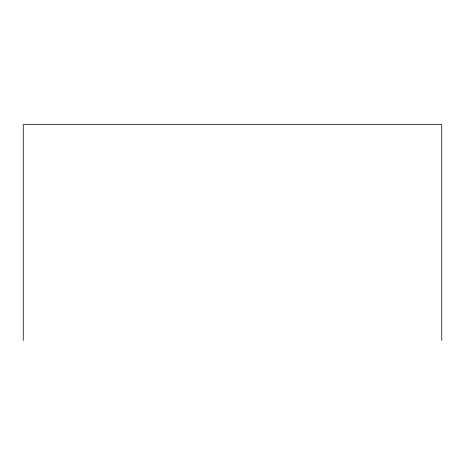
<?xml version="1.0" encoding="UTF-8"?>
<svg xmlns="http://www.w3.org/2000/svg" width="465" height="465" viewBox="0 0 465 465"><rect width="100%" height="100%" fill="white"/><g stroke="black" fill="none" stroke-linecap="round" stroke-linejoin="round"><path stroke-width="0.7" d="M441.75 340.421L441.75 124.579L23.25 124.579L23.25 340.421"/></g></svg>
